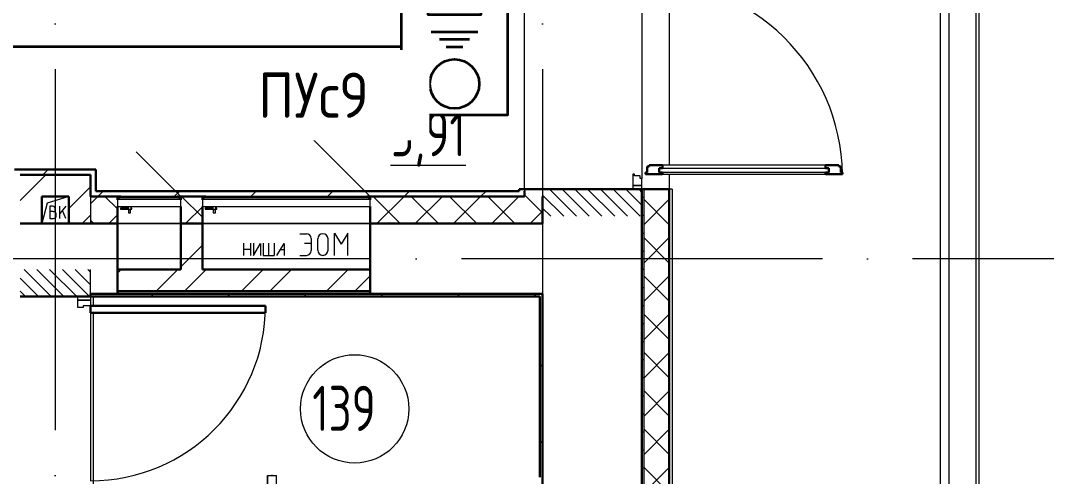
# Model space of a CAD drawing. Header units: millimetres. Extents: x -586848 to 520591, y -385801 to 675781.
# Drawn here: x 5695 to 11379, y -111738 to -109213 of the extents above; entities that cross this region are included whole.
import ezdxf
from ezdxf import colors
from ezdxf.entities.mleader import LeaderData, LeaderLine
from ezdxf.math import Vec2, Vec3

# ---------------------------------------------------------------- set-up
doc = ezdxf.new("R2010")
doc.units = ezdxf.units.MM
doc.set_wipeout_variables(frame=1)
doc.linetypes.add('ADSK_Линия сетки', pattern=[25, 20, -2.5, 0, -2.5])
doc.linetypes.add('ADSK_Штриховая_ш2 п1_5', pattern=[4.5, 3, -1.5])
for name, color, linetype, lineweight in [('E-Безопасность-G', 153, 'Continuous', 35), ('RC-Выноски', 7, 'Continuous', 0), ('Двери', 252, 'Continuous', 9), ('Линии', 7, 'Continuous', 9), ('Марки помещений', 252, 'Continuous', 20), ('Маркировка Не АУ', 7, 'Continuous', 25), ('Оборудование', 8, 'Continuous', 18), ('Ограждение', 252, 'Continuous', 9), ('Оси', 252, 'Continuous', 9), ('Перекрытие', 252, 'Continuous', 18), ('Стены внутренние', 7, 'Continuous', 18), ('Стены наружные', 7, 'Continuous', 18), ('Стены штриховка', 7, 'Continuous', 9)]:
    doc.layers.add(name, color=color, linetype=linetype, lineweight=lineweight)
doc.layers.add('Двери открывание', color=7, linetype='Continuous', lineweight=9, true_color=0xc0c0c0)
doc.styles.add('GOST Common_3', font='', dxfattribs={"height": 3.5})
doc.styles.add('ISOCPEUR', font='isocpeur.ttf', dxfattribs={"width": 0.9, "height": 350})
doc.styles.add('RubezhCAD', font='', dxfattribs={"oblique": 10})
doc.styles.get('GOST Common_3').set_extended_font_data('GOST 2.304 type A')
doc.styles.get('RubezhCAD').set_extended_font_data('GOST type A')

# ---------------------------------------------------------------- blocks, each defined once
blk = doc.blocks.new('СЭС Панель')
at = {"color": 1}
blk.add_wipeout([(-588, 756), (0, 756), (0, 0), (-588, 0)], dxfattribs=at)
at = {"layer": 'E-Безопасность-G', "color": 1}
for p, q in [((-423.7, 462.4), (-165.7, 462.4)), ((-376.5, 420.4), (-210.7, 420.4)), ((-340.5, 378.4), (-247.5, 378.4))]:
    blk.add_line(p, q, dxfattribs=at)
for points in [[(-588, 756), (0, 756), (0, 0), (-588, 0)], [(-440.6, 685.4), (-147.4, 685.4), (-147.4, 555.6), (-440.6, 555.6)]]:
    blk.add_lwpolyline(points, close=True, dxfattribs=at)
blk.add_circle((-294, 173.3), 136.6, dxfattribs=at)
blk = doc.blocks.new('1 этаж')
at = {"layer": 'Двери', "lineweight": 18, "true_color": 0x636466}
h = blk.add_hatch(dxfattribs=at)
h.set_pattern_fill('FP_2', color=251, angle=-90, style=0, pattern_type=2)
h.set_pattern_definition([(315, (-4580.8, 22276.27), (35.3553, 35.3553), [])])
h.paths.add_polyline_path([(-4855.8, 21391.3), (-4305.8, 21391.3), (-4305.8, 21541.3), (-4855.8, 21541.3)])
h.paths.add_polyline_path([(-4855.8, 22761.3), (-4305.8, 22761.3), (-4305.8, 22911.3), (-4855.8, 22911.3)])
h = blk.add_hatch(dxfattribs=at)
h.set_pattern_fill('FP_2', color=251, angle=-90, style=0, pattern_type=2)
h.set_pattern_definition([(315, (-7555.8, 20411.27), (35.3553, 35.3553), [])])
h.paths.add_polyline_path([(-7750.8, 19726.3), (-7360.8, 19726.3), (-7360.8, 19876.3), (-7750.8, 19876.3)])
h.paths.add_polyline_path([(-7360.8, 20946.3), (-7360.8, 21096.3), (-7750.8, 21096.3), (-7750.8, 20946.3)])
at = {"color": 251, "lineweight": 18, "true_color": 0x636466}
for p, q in [((-7480.8, 21501.3), (-7601.2, 21464.6)), ((-7601.2, 21464.6), (-7630.8, 21351.3)), ((-7568.6, 21446.7), (-7585.2, 21446.7)), ((-7585.2, 21446.7), (-7585.2, 21380)), ((-7555.6, 21428.2), (-7555.6, 21433.7)), ((-7496.4, 21446.7), (-7529.7, 21407)), ((-7529.7, 21380), (-7529.7, 21446.7)), ((-7566.7, 21417.1), (-7585.2, 21417.1)), ((-7585.2, 21380), (-7564.9, 21380)), ((-7550.1, 21394.8), (-7550.1, 21400.4)), ((-7496.4, 21380), (-7516.3, 21422.9))]:
    blk.add_line(p, q, dxfattribs=at)
for centre, radius, start, end in [((-7568.6, 21433.7), 13, 0, 90), ((-7566.7, 21428.2), 11.1, 270, 0), ((-7566.7, 21400.4), 16.7, 0, 90), ((-7564.9, 21394.8), 14.8, 270, 0)]:
    blk.add_arc(centre, radius, start, end, dxfattribs=at)
at = {"layer": 'Двери', "color": 251, "lineweight": 30, "true_color": 0x636466}
for p, q in [((-4275.8, 21666.3), (-4275.8, 21634.3)), ((-4265.8, 21666.3), (-4275.8, 21666.3)), ((-4191.8, 21675.3), (-4265.8, 21675.3)), ((-4265.8, 21675.3), (-4265.8, 21666.3)), ((-4191.8, 21658.3), (-4209.8, 21658.3)), ((-4209.8, 21658.3), (-4209.8, 21634.3)), ((-4191.8, 21675.3), (-4191.8, 21658.3)), ((-3213.8, 21675.3), (-3287.8, 21675.3)), ((-3287.8, 21675.3), (-3287.8, 21658.3)), ((-3287.8, 21658.3), (-3269.8, 21658.3)), ((-3269.8, 21658.3), (-3269.8, 21634.3)), ((-3213.8, 21666.3), (-3213.8, 21675.3)), ((-3203.8, 21666.3), (-3213.8, 21666.3)), ((-3203.8, 21634.3), (-3203.8, 21666.3)), ((-4275.8, 21634.3), (-4285.8, 21634.3)), ((-4285.8, 21634.3), (-4285.8, 21625.3)), ((-4285.8, 21625.3), (-4191.8, 21625.3)), ((-4209.8, 21634.3), (-4191.8, 21634.3)), ((-4191.8, 21634.3), (-4191.8, 21625.3)), ((-3287.8, 21634.3), (-3287.8, 21625.3)), ((-3269.8, 21634.3), (-3287.8, 21634.3)), ((-3287.8, 21625.3), (-3193.8, 21625.3)), ((-3193.8, 21634.3), (-3203.8, 21634.3)), ((-3193.8, 21625.3), (-3193.8, 21634.3)), ((-7360.8, 20896.3), (-6390.8, 20896.3)), ((-7360.8, 20856.3), (-7360.8, 20896.3)), ((-6390.8, 20896.3), (-6390.8, 20856.3)), ((-6390.8, 20856.3), (-7360.8, 20856.3))]:
    blk.add_line(p, q, dxfattribs=at)
at = {"layer": 'Двери', "color": 251, "true_color": 0x636466}
for p, q in [((-4209.8, 21658.3), (-3269.8, 21658.3)), ((-4209.8, 21634.3), (-4209.8, 21658.3)), ((-3287.8, 21675.3), (-4191.8, 21675.3)), ((-3269.8, 21658.3), (-3269.8, 21634.3)), ((-4346.8, 21625.3), (-4355.8, 21625.3)), ((-4355.8, 21625.3), (-4355.8, 21561.3)), ((-4346.8, 21615.3), (-4346.8, 21625.3)), ((-4314.8, 21615.3), (-4346.8, 21615.3)), ((-4314.8, 21600.3), (-4314.8, 21615.3)), ((-4305.8, 21600.3), (-4314.8, 21600.3)), ((-4305.8, 21561.3), (-4305.8, 21600.3)), ((-3269.8, 21634.3), (-4209.8, 21634.3)), ((-4191.8, 21625.3), (-3287.8, 21625.3)), ((-4305.8, 21561.3), (-4355.8, 21561.3)), ((-4355.8, 21561.3), (-4355.8, 21541.3)), ((-4355.8, 21561.3), (-4305.8, 21561.3)), ((-4305.8, 21541.3), (-4305.8, 21561.3)), ((-4355.8, 21541.3), (-4305.8, 21541.3)), ((-7430.8, 20946.3), (-7360.8, 20946.3)), ((-7430.8, 20926.3), (-7430.8, 20946.3)), ((-7430.8, 20886.3), (-7430.8, 20926.3)), ((-7430.8, 20926.3), (-7360.8, 20926.3)), ((-7360.8, 20926.3), (-7430.8, 20926.3)), ((-7360.8, 20946.3), (-7360.8, 20926.3)), ((-7360.8, 20926.3), (-7360.8, 20896.3)), ((-7400.8, 20886.3), (-7430.8, 20886.3)), ((-7400.8, 20896.3), (-7400.8, 20886.3)), ((-7360.8, 20896.3), (-7400.8, 20896.3))]:
    blk.add_line(p, q, dxfattribs=at)
at = {"layer": 'Двери', "color": 251, "linetype": 'ADSK_Штриховая_ш2 п1_5', "true_color": 0x636466}
for p, q in [((-4305.8, 21541.3), (-4855.8, 21541.3)), ((-4855.8, 21541.3), (-4855.8, 21391.3)), ((-4305.8, 21391.3), (-4305.8, 21541.3)), ((-7210.8, 21351.3), (-5810.8, 21351.3)), ((-7360.8, 20946.3), (-7360.8, 21096.3)), ((-7750.8, 20946.3), (-7360.8, 20946.3)), ((-7210.8, 20961.3), (-5810.8, 20961.3))]:
    blk.add_line(p, q, dxfattribs=at)
at = {"layer": 'Двери', "color": 251, "true_color": 0x636466}
blk.add_arc((-7360.8, 20896.3), 970, 270, 0, dxfattribs=at)
at = {"layer": 'Двери открывание', "color": 251, "true_color": 0x636466}
blk.add_arc((-4285.8, 21605.3), 1092, 1.0494, 90, dxfattribs=at)
at = {"layer": 'Линии', "color": 251, "lineweight": 18, "ltscale": 100, "true_color": 0x636466}
for p, q in [((-6201, 21295), (-6164.5, 21295)), ((-6138.4, 21268.9), (-6138.4, 21201.1)), ((-6101.9, 21203.7), (-6101.9, 21266.3)), ((-6044.5, 21203.7), (-6044.5, 21266.3)), ((-6008, 21297.6), (-5971.5, 21237.6)), ((-6008, 21175), (-6008, 21297.6)), ((-5934.9, 21297.6), (-5971.5, 21237.6)), ((-5934.9, 21175), (-5934.9, 21297.6)), ((-6513.4, 21242.9), (-6513.4, 21175)), ((-6513.4, 21208.9), (-6473.4, 21208.9)), ((-6473.4, 21242.9), (-6473.4, 21175)), ((-6458.4, 21242.9), (-6458.4, 21175)), ((-6458.4, 21175), (-6418.4, 21240.7)), ((-6418.4, 21240.7), (-6418.4, 21175)), ((-6403.4, 21242.9), (-6403.4, 21175)), ((-6373.4, 21175), (-6373.4, 21242.9)), ((-6343.4, 21242.9), (-6343.4, 21175)), ((-6328.4, 21175), (-6288.4, 21240.7)), ((-6308.4, 21207.9), (-6288.4, 21207.9)), ((-6288.4, 21240.7), (-6288.4, 21175)), ((-6174.9, 21242.9), (-6138.4, 21242.9)), ((-6403.4, 21175), (-6343.4, 21175)), ((-6201, 21175), (-6164.5, 21175))]:
    blk.add_line(p, q, dxfattribs=at)
at = {"layer": 'Линии', "color": 251, "lineweight": 18, "true_color": 0x636466}
for centre, radius, start, end in [((-6164.5, 21268.9), 26.1, 0, 90), ((-6073.2, 21266.3), 28.7, 0, 180), ((-6073.2, 21203.7), 28.7, 180, 0), ((-6164.5, 21201.1), 26.1, 270, 0)]:
    blk.add_arc(centre, radius, start, end, dxfattribs=at)
at = {"layer": 'Марки помещений', "color": 251, "true_color": 0x636466}
blk.add_circle((-5897, 20324.9), 300, dxfattribs=at)
at = {"layer": 'Оборудование', "color": 251, "true_color": 0x636466}
for p, q in [((-5810.8, 21501.3), (-6468.4, 22158.9)), ((-6860.8, 21501.3), (-7108.3, 21748.8)), ((-7203.8, 21493.3), (-7203.8, 21483.6)), ((-6868.8, 21494.3), (-7202.8, 21494.3)), ((-6879.8, 21501.3), (-7191.8, 21501.3)), ((-7191.8, 21501.3), (-7191.8, 21495.8)), ((-6888.8, 21494.5), (-6888.8, 21493.3)), ((-6888.8, 21493.3), (-6888.8, 21494.5)), ((-6879.8, 21495.8), (-6879.8, 21501.3)), ((-6867.8, 21483.6), (-6867.8, 21493.3)), ((-6733.8, 21493.3), (-6733.8, 21483.6)), ((-5818.8, 21494.3), (-6732.8, 21494.3)), ((-5829.8, 21501.3), (-6721.8, 21501.3)), ((-6721.8, 21501.3), (-6721.8, 21495.8)), ((-5829.8, 21495.8), (-5829.8, 21501.3)), ((-5817.8, 21483.6), (-5817.8, 21493.3)), ((-7210.8, 21482.7), (-7210.8, 21446.3)), ((-7210.8, 21446.3), (-6860.8, 21446.3)), ((-6861.7, 21483.6), (-7209.9, 21483.6)), ((-7149.1, 21435.9), (-7195, 21435.9)), ((-7195, 21435.9), (-7195, 21430.9)), ((-7195, 21430.9), (-7149.1, 21430.9)), ((-7154, 21446.3), (-7154, 21430.4)), ((-7154, 21430.4), (-7134.7, 21430.4)), ((-7152.4, 21430.4), (-7150.4, 21428.4)), ((-7131.2, 21435.9), (-7139.5, 21435.9)), ((-7139.5, 21430.9), (-7131.2, 21430.9)), ((-7138.2, 21428.4), (-7136.2, 21430.4)), ((-7134.7, 21430.4), (-7134.7, 21446.3)), ((-7131.2, 21430.9), (-7131.2, 21435.9)), ((-6860.8, 21446.3), (-6860.8, 21482.7)), ((-6740.8, 21482.7), (-6740.8, 21446.3)), ((-6740.8, 21446.3), (-5810.8, 21446.3)), ((-5811.7, 21483.6), (-6739.9, 21483.6)), ((-6679.1, 21435.9), (-6725, 21435.9)), ((-6725, 21435.9), (-6725, 21430.9)), ((-6725, 21430.9), (-6679.1, 21430.9)), ((-6684, 21446.3), (-6684, 21430.4)), ((-6684, 21430.4), (-6664.7, 21430.4)), ((-6682.4, 21430.4), (-6680.4, 21428.4)), ((-6661.2, 21435.9), (-6669.5, 21435.9)), ((-6669.5, 21430.9), (-6661.2, 21430.9)), ((-6668.2, 21428.4), (-6666.2, 21430.4)), ((-6664.7, 21430.4), (-6664.7, 21446.3)), ((-6661.2, 21430.9), (-6661.2, 21435.9)), ((-5810.8, 21446.3), (-5810.8, 21482.7)), ((-7150.4, 21428.4), (-7150.4, 21410.9)), ((-7150.4, 21428.4), (-7138.2, 21428.4)), ((-7150.4, 21410.9), (-7138.2, 21410.9)), ((-7138.2, 21410.9), (-7138.2, 21428.4)), ((-6680.4, 21428.4), (-6680.4, 21410.9)), ((-6680.4, 21428.4), (-6668.2, 21428.4)), ((-6680.4, 21410.9), (-6668.2, 21410.9)), ((-6668.2, 21410.9), (-6668.2, 21428.4))]:
    blk.add_line(p, q, dxfattribs=at)
for points, knots in [([(-7202.8, 21494.3), (-7202.9, 21494.3), (-7203.1, 21494.3), (-7203.2, 21494.2), (-7203.3, 21494.1), (-7203.4, 21494.1), (-7203.6, 21493.9), (-7203.7, 21493.8), (-7203.8, 21493.6), (-7203.8, 21493.4), (-7203.8, 21493.3)], [0, 0, 0, 0, 0.166667, 0.25, 0.333333, 0.416667, 0.541667, 0.666667, 0.833333, 1, 1, 1, 1]), ([(-7191.8, 21495.8), (-7191.8, 21495.7), (-7191.8, 21495.5), (-7191.9, 21495.2), (-7192, 21495), (-7192.1, 21494.9), (-7192.2, 21494.7), (-7192.4, 21494.6), (-7192.6, 21494.5), (-7192.7, 21494.4), (-7193, 21494.3), (-7193.2, 21494.3), (-7193.3, 21494.3)], [0, 0, 0, 0, 0.166667, 0.25, 0.333333, 0.416667, 0.5, 0.583333, 0.666667, 0.75, 0.833333, 1, 1, 1, 1]), ([(-6878.3, 21494.3), (-6878.4, 21494.3), (-6878.6, 21494.3), (-6878.9, 21494.4), (-6879, 21494.5), (-6879.2, 21494.6), (-6879.4, 21494.7), (-6879.5, 21494.9), (-6879.6, 21495), (-6879.7, 21495.2), (-6879.8, 21495.5), (-6879.8, 21495.7), (-6879.8, 21495.8)], [-1, -1, -1, -1, -0.833333, -0.75, -0.666667, -0.583333, -0.5, -0.416667, -0.333333, -0.25, -0.166667, 0, 0, 0, 0]), ([(-6867.8, 21493.3), (-6867.8, 21493.4), (-6867.8, 21493.6), (-6867.9, 21493.8), (-6868, 21493.9), (-6868.2, 21494.1), (-6868.3, 21494.1), (-6868.4, 21494.2), (-6868.5, 21494.3), (-6868.7, 21494.3), (-6868.8, 21494.3)], [-1, -1, -1, -1, -0.833333, -0.666667, -0.541667, -0.416667, -0.333333, -0.25, -0.166667, 0, 0, 0, 0]), ([(-6732.8, 21494.3), (-6732.9, 21494.3), (-6733.1, 21494.3), (-6733.2, 21494.2), (-6733.3, 21494.1), (-6733.4, 21494.1), (-6733.6, 21493.9), (-6733.7, 21493.8), (-6733.8, 21493.6), (-6733.8, 21493.4), (-6733.8, 21493.3)], [0, 0, 0, 0, 0.166667, 0.25, 0.333333, 0.416667, 0.541667, 0.666667, 0.833333, 1, 1, 1, 1]), ([(-6721.8, 21495.8), (-6721.8, 21495.7), (-6721.8, 21495.5), (-6721.9, 21495.2), (-6722, 21495), (-6722.1, 21494.9), (-6722.2, 21494.7), (-6722.4, 21494.6), (-6722.6, 21494.5), (-6722.7, 21494.4), (-6723, 21494.3), (-6723.2, 21494.3), (-6723.3, 21494.3)], [0, 0, 0, 0, 0.166667, 0.25, 0.333333, 0.416667, 0.5, 0.583333, 0.666667, 0.75, 0.833333, 1, 1, 1, 1]), ([(-5828.3, 21494.3), (-5828.4, 21494.3), (-5828.6, 21494.3), (-5828.9, 21494.4), (-5829, 21494.5), (-5829.2, 21494.6), (-5829.4, 21494.7), (-5829.5, 21494.9), (-5829.6, 21495), (-5829.7, 21495.2), (-5829.8, 21495.5), (-5829.8, 21495.7), (-5829.8, 21495.8)], [-1, -1, -1, -1, -0.833333, -0.75, -0.666667, -0.583333, -0.5, -0.416667, -0.333333, -0.25, -0.166667, 0, 0, 0, 0]), ([(-5817.8, 21493.3), (-5817.8, 21493.4), (-5817.8, 21493.6), (-5817.9, 21493.8), (-5818, 21493.9), (-5818.2, 21494.1), (-5818.3, 21494.1), (-5818.4, 21494.2), (-5818.5, 21494.3), (-5818.7, 21494.3), (-5818.8, 21494.3)], [-1, -1, -1, -1, -0.833333, -0.666667, -0.541667, -0.416667, -0.333333, -0.25, -0.166667, 0, 0, 0, 0]), ([(-7209.9, 21483.6), (-7210, 21483.6), (-7210.1, 21483.6), (-7210.2, 21483.5), (-7210.4, 21483.4), (-7210.5, 21483.3), (-7210.7, 21483.1), (-7210.8, 21482.9), (-7210.8, 21482.7), (-7210.8, 21482.7)], [0, 0, 0, 0, 0.166667, 0.25, 0.333333, 0.5, 0.666667, 0.833333, 1, 1, 1, 1]), ([(-6860.8, 21482.7), (-6860.8, 21482.7), (-6860.8, 21482.9), (-6860.9, 21483.1), (-6861.1, 21483.3), (-6861.2, 21483.4), (-6861.4, 21483.5), (-6861.5, 21483.6), (-6861.6, 21483.6), (-6861.7, 21483.6)], [-1, -1, -1, -1, -0.833333, -0.666667, -0.5, -0.333333, -0.25, -0.166667, 0, 0, 0, 0]), ([(-6739.9, 21483.6), (-6740, 21483.6), (-6740.1, 21483.6), (-6740.2, 21483.5), (-6740.4, 21483.4), (-6740.5, 21483.3), (-6740.7, 21483.1), (-6740.8, 21482.9), (-6740.8, 21482.7), (-6740.8, 21482.7)], [0, 0, 0, 0, 0.166667, 0.25, 0.333333, 0.5, 0.666667, 0.833333, 1, 1, 1, 1]), ([(-5810.8, 21482.7), (-5810.8, 21482.7), (-5810.8, 21482.9), (-5810.9, 21483.1), (-5811.1, 21483.3), (-5811.2, 21483.4), (-5811.4, 21483.5), (-5811.5, 21483.6), (-5811.6, 21483.6), (-5811.7, 21483.6)], [-1, -1, -1, -1, -0.833333, -0.666667, -0.5, -0.333333, -0.25, -0.166667, 0, 0, 0, 0])]:
    blk.add_open_spline(points, degree=3, knots=knots, dxfattribs=at)
at = {"layer": 'Ограждение', "color": 251, "true_color": 0x636466}
for p, q in [((-2653.8, 23606.3), (-2653.8, 18006.3)), ((-2603.8, 18006.3), (-2603.8, 23606.3)), ((-6380.4, 19956.3), (-6380.4, 19856.3)), ((-6380.4, 19956.3), (-6330.4, 19956.3)), ((-6380.4, 19546.3), (-6380.4, 19956.3)), ((-6353.1, 19956.3), (-6357.7, 19956.3)), ((-6330.4, 19856.3), (-6330.4, 19956.3)), ((-6330.4, 19546.3), (-6330.4, 19956.3))]:
    blk.add_line(p, q, dxfattribs=at)
at = {"layer": 'Оси', "color": 251, "linetype": 'ADSK_Линия сетки', "ltscale": 100, "true_color": 0x636466}
for p, q in [((-7555.8, 32206.9), (-7555.8, 10956.3)), ((-4855.8, 32206.9), (-4855.8, 10956.3)), ((-805.8, 21156.3), (-72528.1, 21156.3))]:
    blk.add_line(p, q, dxfattribs=at)
at = {"layer": 'Перекрытие', "color": 251, "ltscale": 100, "true_color": 0x636466}
blk.add_line((-2453.8, 18021.3), (-2453.8, 23591.3), dxfattribs=at)
at = {"layer": 'Стены внутренние', "color": 251, "true_color": 0x636466}
for p, q in [((-4955.8, 21541.3), (-4955.8, 22761.3)), ((-4153.8, 22761.3), (-4153.8, 21675.3)), ((-4305.8, 22702.3), (-4305.8, 21600.3)), ((-4153.8, 21625.3), (-4153.8, 21541.3)), ((-4855.8, 21541.3), (-4855.8, 21501.3)), ((-6860.8, 21351.3), (-7210.8, 21351.3)), ((-5810.8, 21351.3), (-6740.8, 21351.3)), ((-7360.8, 20896.3), (-7360.8, 19926.3))]:
    blk.add_line(p, q, dxfattribs=at)
at = {"layer": 'Стены внутренние', "color": 251, "linetype": 'Continuous', "lineweight": 9, "true_color": 0x636466}
for p, q in [((-7360.8, 21460.9), (-7320.4, 21501.3)), ((-7210.8, 21431.8), (-7280.3, 21501.3)), ((-6740.8, 21386), (-6856, 21501.3)), ((-5645.4, 21351.3), (-5795.4, 21501.3)), ((-5773.4, 21351.3), (-5623.4, 21501.3)), ((-5433.3, 21351.3), (-5583.3, 21501.3)), ((-5561.3, 21351.3), (-5411.3, 21501.3)), ((-5221.1, 21351.3), (-5371.1, 21501.3)), ((-5349.1, 21351.3), (-5199.1, 21501.3)), ((-5009, 21351.3), (-5159, 21501.3)), ((-5137, 21351.3), (-4987, 21501.3)), ((-4955.8, 21532.5), (-4947, 21541.3)), ((-4946.9, 21501.3), (-4955.8, 21510.2)), ((-4855.8, 21410.2), (-4946.9, 21501.3)), ((-4155.8, 21346.6), (-4295.8, 21486.6)), ((-4155.8, 21533.6), (-4153.8, 21533.6)), ((-6834, 21351.3), (-6740.8, 21444.5)), ((-4295.8, 21343.9), (-4155.8, 21483.9)), ((-7258.3, 21351.3), (-7210.8, 21398.8)), ((-4924.9, 21351.3), (-4855.8, 21420.3)), ((-7342.4, 21351.3), (-7360.8, 21369.6)), ((-4155.8, 21134.5), (-4295.8, 21274.5)), ((-4295.8, 21131.8), (-4155.8, 21271.8)), ((-4155.8, 21228.8), (-4153.8, 21228.8)), ((-4155.8, 20922.3), (-4295.8, 21062.3)), ((-4295.8, 20919.7), (-4155.8, 21059.7)), ((-4155.8, 20710.2), (-4295.8, 20850.2)), ((-4295.8, 20707.5), (-4155.8, 20847.5)), ((-4153.8, 20801.4), (-4155.8, 20798)), ((-4155.8, 20498.1), (-4295.8, 20638.1)), ((-4295.8, 20495.4), (-4155.8, 20635.4)), ((-4155.8, 20619.2), (-4153.8, 20619.2)), ((-4155.8, 20285.9), (-4295.8, 20425.9)), ((-4295.8, 20283.3), (-4155.8, 20423.3)), ((-4155.8, 20416), (-4153.8, 20416)), ((-4155.8, 20073.8), (-4295.8, 20213.8)), ((-4295.8, 20071.1), (-4155.8, 20211.1)), ((-4155.8, 20111.2), (-4153.8, 20111.2)), ((-4155.8, 19861.7), (-4295.8, 20001.7)), ((-4295.8, 19859), (-4155.8, 19999))]:
    blk.add_line(p, q, dxfattribs=at)
at = {"layer": 'Стены внутренние', "color": 251, "lineweight": 30, "true_color": 0x636466}
for p, q in [((-7210.8, 21482.9), (-7210.8, 21501.3)), ((-6860.8, 21501.3), (-6860.8, 21482.9)), ((-6740.8, 21482.9), (-6740.8, 21501.3)), ((-5810.8, 21501.3), (-5810.8, 21482.9)), ((-4305.8, 21541.3), (-4955.8, 21541.3)), ((-4955.8, 21531.3), (-4955.8, 21501.3)), ((-4855.8, 21351.3), (-4855.8, 21501.3)), ((-4305.8, 19796.3), (-4305.8, 21541.3)), ((-4153.8, 21541.3), (-4295.8, 21541.3)), ((-4153.8, 21541.3), (-4153.8, 19796.3)), ((-7210.8, 20961.3), (-7210.8, 21446.3)), ((-6860.8, 21446.3), (-6860.8, 21351.3)), ((-6740.8, 21351.3), (-6740.8, 21446.3)), ((-5810.8, 21446.3), (-5810.8, 20961.3)), ((-7480.8, 21351.3), (-7630.8, 21351.3)), ((-7210.8, 21351.3), (-7360.8, 21351.3)), ((-6860.8, 21351.3), (-6740.8, 21351.3)), ((-4855.8, 21351.3), (-5810.8, 21351.3)), ((-7750.8, 20946.3), (-7360.8, 20946.3)), ((-7360.8, 20946.3), (-7360.8, 20961.3))]:
    blk.add_line(p, q, dxfattribs=at)
at = {"layer": 'Стены наружные', "color": 251, "true_color": 0x636466}
for p, q in [((-2438.8, 23703.6), (-2438.8, 13189.1)), ((-4138.8, 21541.3), (-4153.8, 21541.3)), ((-4138.8, 21541.3), (-4138.8, 19796.3)), ((-7345.8, 20946.3), (-7345.8, 20896.3)), ((-7345.8, 20856.3), (-7345.8, 19876.3))]:
    blk.add_line(p, q, dxfattribs=at)
at = {"layer": 'Стены наружные', "color": 251, "lineweight": 30, "true_color": 0x636466}
for p, q in [((-7330.8, 21651.3), (-7780.8, 21651.3)), ((-7360.8, 21621.3), (-7750.8, 21621.3)), ((-7360.8, 21501.3), (-7360.8, 21621.3)), ((-7330.8, 21531.3), (-7330.8, 21651.3)), ((-7630.8, 21501.3), (-7480.8, 21501.3)), ((-7630.8, 21351.3), (-7630.8, 21501.3)), ((-7480.8, 21501.3), (-7480.8, 21351.3)), ((-7360.8, 21501.3), (-7191.8, 21501.3)), ((-4985.8, 21531.3), (-7330.8, 21531.3)), ((-6879.8, 21501.3), (-6721.8, 21501.3)), ((-5829.8, 21501.3), (-4955.8, 21501.3)), ((-4955.8, 21541.3), (-4985.8, 21541.3)), ((-4985.8, 21541.3), (-4985.8, 21531.3)), ((-4295.8, 21541.3), (-4305.8, 21541.3)), ((-7750.8, 21351.3), (-7630.8, 21351.3)), ((-7480.8, 21351.3), (-7360.8, 21351.3)), ((-6860.8, 21351.3), (-6860.8, 21096.3)), ((-6740.8, 21096.3), (-6740.8, 21351.3)), ((-6860.8, 21096.3), (-7210.8, 21096.3)), ((-5810.8, 21096.3), (-6740.8, 21096.3)), ((-7210.8, 20976.3), (-5810.8, 20976.3)), ((-4855.8, 20961.3), (-7360.8, 20961.3)), ((-7360.8, 20946.3), (-4870.8, 20946.3)), ((-4870.8, 20946.3), (-4870.8, 19946.3)), ((-4855.8, 19796.3), (-4855.8, 20961.3))]:
    blk.add_line(p, q, dxfattribs=at)
at = {"layer": 'Стены наружные', "color": 251, "linetype": 'Continuous', "lineweight": 9, "true_color": 0x636466}
for p, q in [((-7728.6, 21501.3), (-7608.6, 21621.3)), ((-7624.7, 21621.3), (-7594.7, 21651.3)), ((-7414.3, 21501.3), (-7360.8, 21554.8)), ((-7750.8, 21479.1), (-7728.6, 21501.3)), ((-7480.8, 21434.8), (-7414.3, 21501.3)), ((-7320.4, 21501.3), (-7290.4, 21531.3)), ((-6896.2, 21501.3), (-6866.2, 21531.3)), ((-6471.9, 21501.3), (-6441.9, 21531.3)), ((-6047.7, 21501.3), (-6017.7, 21531.3)), ((-5623.4, 21501.3), (-5593.4, 21531.3)), ((-5199.1, 21501.3), (-5169.1, 21531.3)), ((-4295.8, 21496), (-4305.8, 21496)), ((-7407.2, 21351.3), (-7360.8, 21397.6)), ((-4295.8, 21396), (-4305.8, 21396)), ((-4295.8, 21296), (-4305.8, 21296)), ((-6860.8, 21111.9), (-6740.8, 21231.9)), ((-4295.8, 21196), (-4305.8, 21196)), ((-7210.8, 21076.2), (-7190.7, 21096.3)), ((-6996.4, 20976.3), (-6876.4, 21096.3)), ((-6839.2, 20976.3), (-6719.2, 21096.3)), ((-6524.9, 20976.3), (-6404.9, 21096.3)), ((-6367.8, 20976.3), (-6247.8, 21096.3)), ((-6053.5, 20976.3), (-5933.5, 21096.3)), ((-4295.8, 21096), (-4305.8, 21096)), ((-5896.3, 20976.3), (-5810.8, 21061.8)), ((-4295.8, 20996), (-4305.8, 20996)), ((-7026.9, 20946.3), (-7011.9, 20961.3)), ((-6602.7, 20946.3), (-6587.7, 20961.3)), ((-6178.4, 20946.3), (-6163.4, 20961.3)), ((-5754.1, 20946.3), (-5739.1, 20961.3)), ((-5329.9, 20946.3), (-5314.9, 20961.3)), ((-4905.6, 20946.3), (-4890.6, 20961.3)), ((-4295.8, 20896), (-4305.8, 20896)), ((-4295.8, 20796), (-4305.8, 20796)), ((-4295.8, 20696), (-4305.8, 20696)), ((-4295.8, 20596), (-4305.8, 20596)), ((-4870.8, 20556.8), (-4855.8, 20571.8)), ((-4295.8, 20496), (-4305.8, 20496)), ((-4295.8, 20396), (-4305.8, 20396)), ((-4295.8, 20296), (-4305.8, 20296)), ((-4295.8, 20196), (-4305.8, 20196)), ((-4870.8, 20132.5), (-4855.8, 20147.5)), ((-4295.8, 20096), (-4305.8, 20096)), ((-4295.8, 19996), (-4305.8, 19996))]:
    blk.add_line(p, q, dxfattribs=at)
at = {"layer": 'Стены штриховка', "color": 251, "true_color": 0x636466}
for p, q in [((-7360.8, 21501.3), (-7360.8, 21351.3)), ((-4955.8, 21541.3), (-4955.8, 21531.3)), ((-4295.8, 21541.3), (-4295.8, 19796.3)), ((-4155.8, 21539.3), (-4295.8, 21539.3)), ((-4155.8, 19798.3), (-4155.8, 21539.3))]:
    blk.add_line(p, q, dxfattribs=at)
at = {"layer": 'Марки помещений', "color": 251, "true_color": 0x636466, "style": 'GOST Common_3', "width": 0.9}
for s, p in [('%%U5,91', (-5699.4, 21723.9)), ('139', (-6131.9, 20202.6))]:
    blk.add_text(s, height=250, dxfattribs=at).set_placement(p)

msp = doc.modelspace()

# ---------------------------------------------------------------- block references
msp.add_blockref('1 этаж', (13443.4, -131688.8))

# ---------------------------------------------------------------- leaders
at = {"layer": 'RC-Выноски', "linetype": 'Continuous', "ltscale": 15}
ml = msp.add_multileader_mtext('Standard', dxfattribs=at)
ml.set_content('{\\H0.91667x;РЦ5 - }КПСВВнг(А)-LSLTx 1x2x1,0', color=256, style='RubezhCAD')
ml.set_leader_properties()
ml.build(insert=Vec2(0, 0))
ml.multileader.update_dxf_attribs({"has_text_frame": 1, "text_left_attachment_type": 6, "text_right_attachment_type": 6, "dogleg_length": 2, "arrow_head_size": 400, "scale": 100})
ctx = ml.context
ctx.base_point, ctx.scale, ctx.char_height, ctx.arrow_head_size, ctx.landing_gap_size, ctx.plane_origin = Vec3(-18243.8, -111377.9), 100, 250, 400, 100, Vec3(-545577.4, -150094.4)
ctx.left_attachment, ctx.right_attachment = 6, 6
notes = []
notes.append((ctx, [(0, (1, 1, 0), (-18443.8, -111377.9), (1, 0), 200, [(0, [(-19839.7, -112774.5)], 0, [])])]))
ctx.mtext.insert, ctx.mtext.width, ctx.mtext.flow_direction = Vec3(-18143.8, -111077.9), 5324.915, 5
for ctx, leaders in notes:
    for number, flags, end, landing, length, lines in leaders:
        leader = LeaderData()
        leader.index, (leader.has_last_leader_line, leader.has_dogleg_vector, leader.attachment_direction) = number, flags
        leader.last_leader_point, leader.dogleg_vector, leader.dogleg_length = Vec3(end), Vec3(landing), length
        for number, points, colour, breaks in lines:
            line = LeaderLine()
            line.index, line.vertices, line.color, line.breaks = number, Vec3.list(points), colors.encode_raw_color(colour), breaks
            leader.lines.append(line)
        ctx.leaders.append(leader)

# ---------------------------------------------------------------- next in the draw order: block references
at = {"layer": 'E-Безопасность-G', "color": 1}
msp.add_blockref('СЭС Панель', (8393.5, -109737.6), dxfattribs=at)

# ---------------------------------------------------------------- next in the draw order: linework, layer by layer
msp.add_line((7805.5, -109359.6), (5279.3, -109359.6), dxfattribs=at)

# ---------------------------------------------------------------- next in the draw order: texts
at = {"layer": 'Маркировка Не АУ', "insert": (7318.3, -109627), "char_height": 250, "width": 1035.25, "attachment_point": 5, "style": 'ISOCPEUR', "bg_fill": 2}
msp.add_mtext('ПУс9', dxfattribs=at)

doc.saveas('drawing.dxf')
